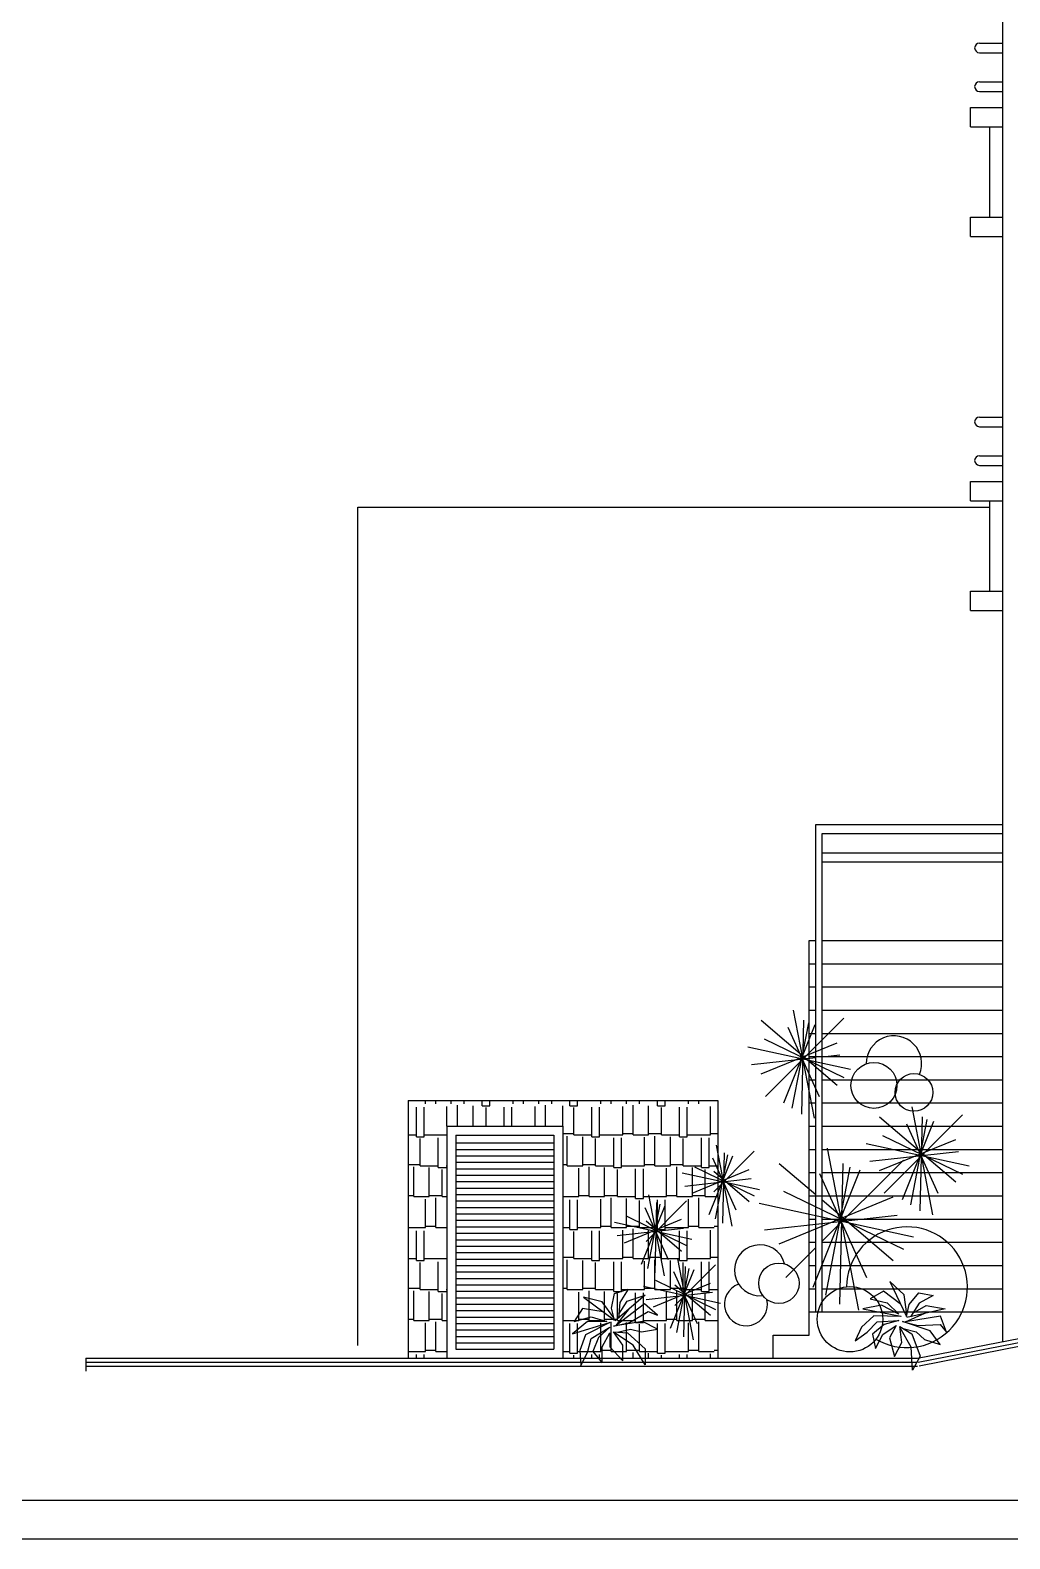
# Model space of a CAD drawing. Header units: millimetres. Extents: x 2200 to 2403, y 2380 to 2511.
# Drawn here: x 2355.27 to 2362.86, y 2464.37 to 2476.07 of the extents above; entities that cross this region are included whole.
import ezdxf

# ---------------------------------------------------------------- set-up
doc = ezdxf.new("R2010")
doc.units = ezdxf.units.MM

msp = doc.modelspace()

# ---------------------------------------------------------------- linework, layer by layer
at = {"color": 3}
for p, q in [((2362.80783, 2474.86758), (2362.80783, 2477.76758)), ((2362.80783, 2465.89722), (2362.80783, 2474.86758))]:
    msp.add_line(p, q, dxfattribs=at)
at = {"color": 1}
for p, q in [((2362.62783, 2475.96758), (2362.80783, 2475.96758)), ((2362.62783, 2475.89258), (2362.80783, 2475.89258)), ((2362.62783, 2475.66758), (2362.80783, 2475.66758)), ((2362.62783, 2475.59258), (2362.80783, 2475.59258)), ((2362.55783, 2475.31758), (2362.55783, 2475.46758)), ((2362.55783, 2475.46758), (2362.80783, 2475.46758)), ((2362.55783, 2475.31758), (2362.80783, 2475.31758)), ((2362.70783, 2474.61758), (2362.70783, 2475.31758)), ((2362.55783, 2474.46758), (2362.55783, 2474.61758)), ((2362.55783, 2474.61758), (2362.80783, 2474.61758)), ((2362.55783, 2474.46758), (2362.80783, 2474.46758)), ((2362.62783, 2473.06758), (2362.80783, 2473.06758)), ((2362.62783, 2472.99258), (2362.80783, 2472.99258)), ((2362.62783, 2472.76758), (2362.80783, 2472.76758)), ((2362.62783, 2472.69258), (2362.80783, 2472.69258)), ((2362.55783, 2472.41758), (2362.55783, 2472.56758)), ((2362.55783, 2472.56758), (2362.80783, 2472.56758)), ((2362.55783, 2472.41758), (2362.80783, 2472.41758)), ((2362.70783, 2471.71758), (2362.70783, 2472.41758)), ((2362.55783, 2471.71758), (2362.80783, 2471.71758)), ((2362.55783, 2471.56758), (2362.55783, 2471.71758)), ((2362.55783, 2471.56758), (2362.80783, 2471.56758)), ((2329.24394, 2464.36758), (2403.08219, 2464.36758))]:
    msp.add_line(p, q, dxfattribs=at)
at = {"color": 4}
for p, q in [((2357.80783, 2465.86665), (2357.80783, 2472.36758)), ((2357.80783, 2472.36758), (2362.70783, 2472.36758)), ((2361.35783, 2466.12758), (2361.35783, 2469.90758)), ((2361.35783, 2469.90758), (2362.80783, 2469.90758)), ((2361.40783, 2466.12758), (2361.40783, 2469.83758)), ((2361.40783, 2469.83758), (2362.80783, 2469.83758)), ((2361.40783, 2469.68758), (2362.80783, 2469.68758)), ((2361.40783, 2469.61758), (2362.80783, 2469.61758)), ((2361.30783, 2469.00758), (2361.35783, 2469.00758)), ((2361.30783, 2465.94758), (2361.30783, 2469.00758)), ((2361.40783, 2469.00758), (2362.80783, 2469.00758)), ((2361.30783, 2468.82758), (2361.35783, 2468.82758)), ((2361.40783, 2468.82758), (2362.80783, 2468.82758)), ((2361.30783, 2468.64758), (2361.35783, 2468.64758)), ((2361.40783, 2468.64758), (2362.80783, 2468.64758)), ((2361.18342, 2468.46764), (2361.3453, 2467.63024)), ((2361.30783, 2468.46758), (2361.35783, 2468.46758)), ((2361.40783, 2468.46758), (2362.80783, 2468.46758)), ((2360.93489, 2468.38866), (2361.52485, 2467.88579)), ((2361.57691, 2468.406), (2360.96959, 2467.79909)), ((2361.35133, 2468.35398), (2361.10841, 2467.74707)), ((2361.30086, 2468.36931), (2361.1739, 2467.70636)), ((2361.26457, 2468.38866), (2361.24722, 2467.66037)), ((2360.95806, 2468.2456), (2361.57702, 2467.94426)), ((2361.14311, 2468.33664), (2361.38604, 2467.79909)), ((2361.30783, 2468.28758), (2361.35783, 2468.28758)), ((2361.40783, 2468.28758), (2362.80783, 2468.28758)), ((2361.62897, 2468.00718), (2360.83077, 2468.18058)), ((2360.93489, 2467.9725), (2361.52485, 2468.21526)), ((2361.54527, 2468.11872), (2361.40783, 2468.10346)), ((2361.35783, 2468.09791), (2360.85966, 2468.0426)), ((2361.30783, 2468.10758), (2362.80783, 2468.10758)), ((2361.30783, 2467.92758), (2361.35783, 2467.92758)), ((2361.40783, 2467.92758), (2362.80783, 2467.92758)), ((2358.19783, 2467.76758), (2360.59783, 2467.76758)), ((2358.19783, 2467.76758), (2358.19783, 2465.76758)), ((2358.33154, 2467.74141), (2358.33154, 2467.76758)), ((2358.41154, 2467.74141), (2358.41154, 2467.76758)), ((2358.53154, 2467.74141), (2358.53154, 2467.76758)), ((2358.63154, 2467.74141), (2358.63154, 2467.76758)), ((2358.77154, 2467.72641), (2358.77154, 2467.76758)), ((2358.83154, 2467.72641), (2358.83154, 2467.76758)), ((2359.01154, 2467.74141), (2359.01154, 2467.76758)), ((2359.09154, 2467.74141), (2359.09154, 2467.76758)), ((2359.21154, 2467.74141), (2359.21154, 2467.76758)), ((2359.31154, 2467.74141), (2359.31154, 2467.76758)), ((2359.45154, 2467.72641), (2359.45154, 2467.76758)), ((2359.51154, 2467.72641), (2359.51154, 2467.76758)), ((2359.69154, 2467.74141), (2359.69154, 2467.76758)), ((2359.77154, 2467.74141), (2359.77154, 2467.76758)), ((2359.89154, 2467.74141), (2359.89154, 2467.76758)), ((2359.99154, 2467.74141), (2359.99154, 2467.76758)), ((2360.13154, 2467.72641), (2360.13154, 2467.76758)), ((2360.19154, 2467.72641), (2360.19154, 2467.76758)), ((2360.37154, 2467.74141), (2360.37154, 2467.76758)), ((2360.45154, 2467.74141), (2360.45154, 2467.76758)), ((2360.59783, 2467.76758), (2360.59783, 2465.76758)), ((2358.26154, 2467.48641), (2358.26154, 2467.71641)), ((2358.32154, 2467.48641), (2358.32154, 2467.71641)), ((2358.49783, 2467.56758), (2358.49783, 2467.72141)), ((2358.58154, 2467.56758), (2358.58154, 2467.73141)), ((2358.70154, 2467.56758), (2358.70154, 2467.72641)), ((2358.77154, 2467.72641), (2358.83154, 2467.72641)), ((2358.80154, 2467.56758), (2358.80154, 2467.71141)), ((2358.94154, 2467.56758), (2358.94154, 2467.71641)), ((2359.00154, 2467.56758), (2359.00154, 2467.71641)), ((2359.18154, 2467.56758), (2359.18154, 2467.72141)), ((2359.26154, 2467.56758), (2359.26154, 2467.73141)), ((2359.39783, 2467.56758), (2359.39783, 2467.72641)), ((2359.45154, 2467.72641), (2359.51154, 2467.72641)), ((2359.48154, 2467.50141), (2359.48154, 2467.71141)), ((2359.62154, 2467.48641), (2359.62154, 2467.71641)), ((2359.68154, 2467.48641), (2359.68154, 2467.71641)), ((2359.86154, 2467.50141), (2359.86154, 2467.72141)), ((2359.94154, 2467.50141), (2359.94154, 2467.73141)), ((2360.06154, 2467.50141), (2360.06154, 2467.72641)), ((2360.13154, 2467.72641), (2360.19154, 2467.72641)), ((2360.16154, 2467.50141), (2360.16154, 2467.71141)), ((2360.30154, 2467.48641), (2360.30154, 2467.71641)), ((2360.36154, 2467.48641), (2360.36154, 2467.71641)), ((2360.54154, 2467.50141), (2360.54154, 2467.72141)), ((2361.30783, 2467.74758), (2361.35783, 2467.74758)), ((2361.40783, 2467.74758), (2362.80783, 2467.74758)), ((2362.49573, 2467.65645), (2361.88841, 2467.04954)), ((2362.10224, 2467.71809), (2362.26412, 2466.88069)), ((2358.49783, 2467.56758), (2359.39783, 2467.56758)), ((2358.49783, 2467.56758), (2358.49783, 2465.76758)), ((2359.39783, 2467.56758), (2359.39783, 2465.76758)), ((2361.30783, 2467.56758), (2361.35783, 2467.56758)), ((2361.40783, 2467.56758), (2362.80783, 2467.56758)), ((2361.85371, 2467.63911), (2362.44367, 2467.13624)), ((2362.27015, 2467.60443), (2362.02723, 2466.99752)), ((2362.06193, 2467.58709), (2362.30486, 2467.04954)), ((2362.21968, 2467.61976), (2362.09272, 2466.95681)), ((2362.18339, 2467.63911), (2362.16604, 2466.91082)), ((2358.19783, 2467.50141), (2358.26154, 2467.50141)), ((2358.26154, 2467.48641), (2358.32154, 2467.48641)), ((2358.29154, 2467.26141), (2358.29154, 2467.47141)), ((2358.32154, 2467.50141), (2358.49783, 2467.50141)), ((2358.43154, 2467.24641), (2358.43154, 2467.47641)), ((2358.56783, 2467.49758), (2358.56783, 2465.83758)), ((2358.56783, 2467.49758), (2359.32783, 2467.49758)), ((2358.56783, 2467.43758), (2359.32783, 2467.43758)), ((2359.32783, 2467.49758), (2359.32783, 2465.83758)), ((2359.39783, 2467.51141), (2359.48154, 2467.51141)), ((2359.43154, 2467.26141), (2359.43154, 2467.49141)), ((2359.48154, 2467.50141), (2359.62154, 2467.50141)), ((2359.55154, 2467.26141), (2359.55154, 2467.48641)), ((2359.62154, 2467.48641), (2359.68154, 2467.48641)), ((2359.65154, 2467.26141), (2359.65154, 2467.47141)), ((2359.68154, 2467.50141), (2359.86154, 2467.50141)), ((2359.79154, 2467.24641), (2359.79154, 2467.47641)), ((2359.85154, 2467.24641), (2359.85154, 2467.47641)), ((2359.86154, 2467.51141), (2359.94154, 2467.51141)), ((2359.94154, 2467.50141), (2360.06154, 2467.50141)), ((2360.03154, 2467.26141), (2360.03154, 2467.48141)), ((2360.06154, 2467.51141), (2360.16154, 2467.51141)), ((2360.11154, 2467.26141), (2360.11154, 2467.49141)), ((2360.16154, 2467.50141), (2360.30154, 2467.50141)), ((2360.23154, 2467.26141), (2360.23154, 2467.48641)), ((2360.30154, 2467.48641), (2360.36154, 2467.48641)), ((2360.33154, 2467.26141), (2360.33154, 2467.47141)), ((2360.36154, 2467.50141), (2360.54154, 2467.50141)), ((2360.47154, 2467.24641), (2360.47154, 2467.47641)), ((2360.53154, 2467.24641), (2360.53154, 2467.47641)), ((2360.54154, 2467.51141), (2360.59783, 2467.51141)), ((2360.58677, 2467.41993), (2360.70818, 2466.79188)), ((2362.54778, 2467.25763), (2361.74959, 2467.43103)), ((2361.85371, 2467.22295), (2362.44367, 2467.46571)), ((2361.87688, 2467.49605), (2362.49583, 2467.19471)), ((2358.56783, 2467.38758), (2359.32783, 2467.38758)), ((2358.56783, 2467.33758), (2359.32783, 2467.33758)), ((2360.71271, 2467.33468), (2360.53051, 2466.8795)), ((2360.55654, 2467.32168), (2360.73874, 2466.91852)), ((2360.88189, 2467.3737), (2360.56699, 2467.05902)), ((2360.67486, 2467.34618), (2360.57963, 2466.84897)), ((2360.64764, 2467.36069), (2360.63462, 2466.81448)), ((2361.30783, 2467.38758), (2361.35783, 2467.38758)), ((2361.40783, 2467.38758), (2362.80783, 2467.38758)), ((2362.03762, 2467.30542), (2361.40783, 2466.67605)), ((2361.44739, 2467.39788), (2361.69021, 2466.14177)), ((2362.46409, 2467.36917), (2361.77848, 2467.29305)), ((2358.19783, 2467.27141), (2358.29154, 2467.27141)), ((2358.24154, 2467.02141), (2358.24154, 2467.25141)), ((2358.29154, 2467.26141), (2358.43154, 2467.26141)), ((2358.36154, 2467.02141), (2358.36154, 2467.24641)), ((2358.43154, 2467.24641), (2358.49154, 2467.24641)), ((2358.46154, 2467.02141), (2358.46154, 2467.23141)), ((2358.49154, 2467.26141), (2358.49783, 2467.26141)), ((2358.56783, 2467.28758), (2359.32783, 2467.28758)), ((2358.56783, 2467.23758), (2359.32783, 2467.23758)), ((2358.56783, 2467.18758), (2359.32783, 2467.18758)), ((2359.39783, 2467.27141), (2359.43154, 2467.27141)), ((2359.43154, 2467.26141), (2359.55154, 2467.26141)), ((2359.52154, 2467.02141), (2359.52154, 2467.24141)), ((2359.55154, 2467.27141), (2359.65154, 2467.27141)), ((2359.60154, 2467.02141), (2359.60154, 2467.25141)), ((2359.65154, 2467.26141), (2359.79154, 2467.26141)), ((2359.72154, 2467.02141), (2359.72154, 2467.24641)), ((2359.79154, 2467.24641), (2359.85154, 2467.24641)), ((2359.82154, 2467.02141), (2359.82154, 2467.23141)), ((2359.85154, 2467.26141), (2360.03154, 2467.26141)), ((2359.96154, 2467.00641), (2359.96154, 2467.23641)), ((2360.02154, 2467.00641), (2360.02154, 2467.23641)), ((2360.03154, 2467.27141), (2360.11154, 2467.27141)), ((2360.11154, 2467.26141), (2360.23154, 2467.26141)), ((2360.20154, 2467.02141), (2360.20154, 2467.24141)), ((2360.23154, 2467.27141), (2360.33154, 2467.27141)), ((2360.28154, 2467.02141), (2360.28154, 2467.25141)), ((2360.92093, 2467.07458), (2360.32229, 2467.20463)), ((2360.33154, 2467.26141), (2360.47154, 2467.26141)), ((2360.40037, 2467.04857), (2360.84285, 2467.23064)), ((2360.40154, 2467.02141), (2360.40154, 2467.24641)), ((2360.41775, 2467.2534), (2360.88197, 2467.0274)), ((2360.47154, 2467.24641), (2360.53154, 2467.24641)), ((2360.50154, 2467.02141), (2360.50154, 2467.23141)), ((2360.53154, 2467.26141), (2360.59783, 2467.26141)), ((2360.56699, 2467.21867), (2360.84285, 2466.98354)), ((2361.07458, 2467.27941), (2361.35783, 2467.03798)), ((2361.30783, 2467.20758), (2361.35783, 2467.20758)), ((2361.69925, 2467.22739), (2361.33486, 2466.31702)), ((2361.38692, 2467.20138), (2361.75131, 2466.39506)), ((2361.40783, 2467.20758), (2362.80783, 2467.20758)), ((2361.62355, 2467.25039), (2361.4331, 2466.25596)), ((2361.56911, 2467.27941), (2361.54309, 2466.18697)), ((2358.56783, 2467.13758), (2359.32783, 2467.13758)), ((2358.56783, 2467.08758), (2359.32783, 2467.08758)), ((2360.85816, 2467.15824), (2360.34395, 2467.10115)), ((2361.10934, 2467.06482), (2362.03778, 2466.61281)), ((2358.19783, 2467.03141), (2358.24154, 2467.03141)), ((2358.24154, 2467.02141), (2358.36154, 2467.02141)), ((2358.33154, 2466.78141), (2358.33154, 2467.00141)), ((2358.36154, 2467.03141), (2358.46154, 2467.03141)), ((2358.41154, 2466.78141), (2358.41154, 2467.01141)), ((2358.46154, 2467.02141), (2358.49783, 2467.02141)), ((2358.56783, 2467.03758), (2359.32783, 2467.03758)), ((2358.56783, 2466.98758), (2359.32783, 2466.98758)), ((2359.39783, 2467.02141), (2359.52154, 2467.02141)), ((2359.45154, 2466.76641), (2359.45154, 2466.99641)), ((2359.51154, 2466.76641), (2359.51154, 2466.99641)), ((2359.52154, 2467.03141), (2359.60154, 2467.03141)), ((2359.60154, 2467.02141), (2359.72154, 2467.02141)), ((2359.69154, 2466.78141), (2359.69154, 2467.00141)), ((2359.72154, 2467.03141), (2359.82154, 2467.03141)), ((2359.77154, 2466.78141), (2359.77154, 2467.01141)), ((2359.82154, 2467.02141), (2359.96154, 2467.02141)), ((2359.89154, 2466.78141), (2359.89154, 2467.00641)), ((2359.96154, 2467.00641), (2360.02154, 2467.00641)), ((2359.99154, 2466.78141), (2359.99154, 2466.99141)), ((2360.18804, 2466.95018), (2360.00585, 2466.495)), ((2360.02154, 2467.02141), (2360.20154, 2467.02141)), ((2360.35722, 2466.98919), (2360.04233, 2466.67451)), ((2360.15019, 2466.96168), (2360.05497, 2466.46447)), ((2360.06211, 2467.03543), (2360.18352, 2466.40737)), ((2360.12297, 2466.97619), (2360.10996, 2466.42997)), ((2360.13154, 2466.76641), (2360.13154, 2466.99641)), ((2360.19154, 2466.76641), (2360.19154, 2466.99641)), ((2360.20154, 2467.03141), (2360.28154, 2467.03141)), ((2360.28154, 2467.02141), (2360.40154, 2467.02141)), ((2360.37154, 2466.78141), (2360.37154, 2467.00141)), ((2360.40154, 2467.03141), (2360.50154, 2467.03141)), ((2360.45154, 2466.78141), (2360.45154, 2467.01141)), ((2360.50154, 2467.02141), (2360.59783, 2467.02141)), ((2362.1157, 2466.70718), (2360.91842, 2466.96728)), ((2361.07458, 2466.65516), (2361.95953, 2467.01931)), ((2361.30783, 2467.02758), (2362.80783, 2467.02758)), ((2361.40783, 2466.99537), (2361.95953, 2466.52511)), ((2358.56783, 2466.93758), (2359.32783, 2466.93758)), ((2358.56783, 2466.88758), (2359.32783, 2466.88758)), ((2358.56783, 2466.83758), (2359.32783, 2466.83758)), ((2359.87571, 2466.66406), (2360.31818, 2466.84614)), ((2359.89309, 2466.8689), (2360.3573, 2466.64289)), ((2360.03188, 2466.93717), (2360.21407, 2466.53401)), ((2360.04233, 2466.83417), (2360.31818, 2466.59904)), ((2361.99017, 2466.8745), (2360.96174, 2466.76031)), ((2361.30783, 2466.84758), (2361.35783, 2466.84758)), ((2361.40783, 2466.84758), (2362.80783, 2466.84758)), ((2358.19783, 2466.78141), (2358.33154, 2466.78141)), ((2358.26154, 2466.52641), (2358.26154, 2466.75641)), ((2358.32154, 2466.52641), (2358.32154, 2466.75641)), ((2358.33154, 2466.79141), (2358.41154, 2466.79141)), ((2358.41154, 2466.78141), (2358.49783, 2466.78141)), ((2358.56783, 2466.78758), (2359.32783, 2466.78758)), ((2358.56783, 2466.73758), (2359.32783, 2466.73758)), ((2359.39783, 2466.78141), (2359.45154, 2466.78141)), ((2359.45154, 2466.76641), (2359.51154, 2466.76641)), ((2359.48154, 2466.54141), (2359.48154, 2466.75141)), ((2359.51154, 2466.78141), (2359.69154, 2466.78141)), ((2359.62154, 2466.52641), (2359.62154, 2466.75641)), ((2359.68154, 2466.52641), (2359.68154, 2466.75641)), ((2359.69154, 2466.79141), (2359.77154, 2466.79141)), ((2359.77154, 2466.78141), (2359.89154, 2466.78141)), ((2360.39627, 2466.69007), (2359.79762, 2466.82013)), ((2360.3335, 2466.77374), (2359.81929, 2466.71664)), ((2359.86154, 2466.54141), (2359.86154, 2466.76141)), ((2359.89154, 2466.79141), (2359.99154, 2466.79141)), ((2359.94154, 2466.54141), (2359.94154, 2466.77141)), ((2359.99154, 2466.78141), (2360.13154, 2466.78141)), ((2360.06154, 2466.54141), (2360.06154, 2466.76641)), ((2360.13154, 2466.76641), (2360.19154, 2466.76641)), ((2360.16154, 2466.54141), (2360.16154, 2466.75141)), ((2360.19154, 2466.78141), (2360.37154, 2466.78141)), ((2360.30154, 2466.52641), (2360.30154, 2466.75641)), ((2360.36154, 2466.52641), (2360.36154, 2466.75641)), ((2360.37154, 2466.79141), (2360.45154, 2466.79141)), ((2360.45154, 2466.78141), (2360.57154, 2466.78141)), ((2360.54154, 2466.54141), (2360.54154, 2466.76141)), ((2360.57154, 2466.79141), (2360.59783, 2466.79141)), ((2358.56783, 2466.68758), (2359.32783, 2466.68758)), ((2358.56783, 2466.63758), (2359.32783, 2466.63758)), ((2361.35783, 2466.62609), (2361.12664, 2466.39506)), ((2361.30783, 2466.66758), (2361.35783, 2466.66758)), ((2361.40783, 2466.66758), (2362.80783, 2466.66758)), ((2358.19783, 2466.54141), (2358.26154, 2466.54141)), ((2358.26154, 2466.52641), (2358.32154, 2466.52641)), ((2358.29154, 2466.30141), (2358.29154, 2466.51141)), ((2358.32154, 2466.54141), (2358.49783, 2466.54141)), ((2358.43154, 2466.28641), (2358.43154, 2466.51641)), ((2358.56783, 2466.58758), (2359.32783, 2466.58758)), ((2358.56783, 2466.53758), (2359.32783, 2466.53758)), ((2358.56783, 2466.48758), (2359.32783, 2466.48758)), ((2359.39783, 2466.55141), (2359.48154, 2466.55141)), ((2359.43154, 2466.30141), (2359.43154, 2466.53141)), ((2359.48154, 2466.54141), (2359.62154, 2466.54141)), ((2359.55154, 2466.30141), (2359.55154, 2466.52641)), ((2359.62154, 2466.52641), (2359.68154, 2466.52641)), ((2359.65154, 2466.30141), (2359.65154, 2466.51141)), ((2359.68154, 2466.54141), (2359.86154, 2466.54141)), ((2359.79154, 2466.28641), (2359.79154, 2466.51641)), ((2359.85154, 2466.28641), (2359.85154, 2466.51641)), ((2359.86154, 2466.55141), (2359.94154, 2466.55141)), ((2359.94154, 2466.54141), (2360.06154, 2466.54141)), ((2360.03154, 2466.30141), (2360.03154, 2466.52141)), ((2360.06154, 2466.55141), (2360.16154, 2466.55141)), ((2360.11154, 2466.30141), (2360.11154, 2466.53141)), ((2360.16154, 2466.54141), (2360.30154, 2466.54141)), ((2360.23154, 2466.30141), (2360.23154, 2466.52641)), ((2360.58108, 2466.49281), (2360.26618, 2466.17813)), ((2360.28596, 2466.53904), (2360.40737, 2465.91098)), ((2360.30154, 2466.52641), (2360.36154, 2466.52641)), ((2360.33154, 2466.30141), (2360.33154, 2466.51141)), ((2360.34683, 2466.4798), (2360.33381, 2465.93359)), ((2360.36154, 2466.54141), (2360.54154, 2466.54141)), ((2360.47154, 2466.28641), (2360.47154, 2466.51641)), ((2360.53154, 2466.28641), (2360.53154, 2466.51641)), ((2360.54154, 2466.55141), (2360.59783, 2466.55141)), ((2361.30783, 2466.48758), (2361.35783, 2466.48758)), ((2361.40783, 2466.48758), (2362.80783, 2466.48758)), ((2358.56783, 2466.43758), (2359.32783, 2466.43758)), ((2358.56783, 2466.38758), (2359.32783, 2466.38758)), ((2360.11694, 2466.37251), (2360.58116, 2466.14651)), ((2360.4119, 2466.45379), (2360.2297, 2465.99861)), ((2360.25573, 2466.44079), (2360.43792, 2466.03763)), ((2360.37405, 2466.46529), (2360.27882, 2465.96808)), ((2361.93347, 2466.36245), (2362.06089, 2466.09064)), ((2362.04304, 2466.2607), (2361.93347, 2466.36245)), ((2358.19783, 2466.31141), (2358.29154, 2466.31141)), ((2358.24154, 2466.06141), (2358.24154, 2466.29141)), ((2358.29154, 2466.30141), (2358.43154, 2466.30141)), ((2358.36154, 2466.06141), (2358.36154, 2466.28641)), ((2358.43154, 2466.28641), (2358.49154, 2466.28641)), ((2358.46154, 2466.06141), (2358.46154, 2466.27141)), ((2358.49154, 2466.30141), (2358.49783, 2466.30141)), ((2358.56783, 2466.33758), (2359.32783, 2466.33758)), ((2358.56783, 2466.28758), (2359.32783, 2466.28758)), ((2359.39783, 2466.31141), (2359.43154, 2466.31141)), ((2359.43154, 2466.30141), (2359.55154, 2466.30141)), ((2359.52154, 2466.06141), (2359.52154, 2466.28141)), ((2359.55154, 2466.31141), (2359.65154, 2466.31141)), ((2359.60154, 2466.06141), (2359.60154, 2466.29141)), ((2359.65154, 2466.30141), (2359.79154, 2466.30141)), ((2359.72154, 2466.06141), (2359.72154, 2466.28641)), ((2359.77443, 2466.15568), (2359.79683, 2466.27074)), ((2359.79154, 2466.28641), (2359.85154, 2466.28641)), ((2359.79683, 2466.27074), (2359.90495, 2466.30466)), ((2360.03651, 2466.25845), (2359.80375, 2466.05908)), ((2359.82154, 2466.06141), (2359.82154, 2466.27141)), ((2359.90495, 2466.30466), (2359.83812, 2466.20097)), ((2359.85154, 2466.30141), (2360.03154, 2466.30141)), ((2359.89477, 2466.2108), (2360.03651, 2466.25845)), ((2359.96154, 2466.04641), (2359.96154, 2466.27641)), ((2360.62012, 2466.19369), (2360.02148, 2466.32374)), ((2360.02154, 2466.04641), (2360.02154, 2466.27641)), ((2360.03154, 2466.31141), (2360.11154, 2466.31141)), ((2360.55735, 2466.27735), (2360.04314, 2466.22026)), ((2360.09956, 2466.16768), (2360.54204, 2466.34975)), ((2360.11154, 2466.30141), (2360.23154, 2466.30141)), ((2360.20154, 2466.06141), (2360.20154, 2466.28141)), ((2360.23154, 2466.31141), (2360.33154, 2466.31141)), ((2360.26618, 2466.33778), (2360.54204, 2466.10265)), ((2360.28154, 2466.06141), (2360.28154, 2466.29141)), ((2360.33154, 2466.30141), (2360.47154, 2466.30141)), ((2360.40154, 2466.06141), (2360.40154, 2466.28641)), ((2360.47154, 2466.28641), (2360.53154, 2466.28641)), ((2360.50154, 2466.06141), (2360.50154, 2466.27141)), ((2360.53154, 2466.30141), (2360.59783, 2466.30141)), ((2361.30783, 2466.30758), (2361.35783, 2466.30758)), ((2361.40783, 2466.30758), (2362.80783, 2466.30758)), ((2361.8849, 2466.28726), (2361.77954, 2466.22829)), ((2362.014, 2466.19068), (2361.8849, 2466.28726)), ((2362.06423, 2466.10991), (2362.04304, 2466.2607)), ((2362.0831, 2466.184), (2362.15698, 2466.27502)), ((2362.15698, 2466.27502), (2362.26835, 2466.25411)), ((2362.26835, 2466.25411), (2362.16061, 2466.19402)), ((2358.56783, 2466.23758), (2359.32783, 2466.23758)), ((2358.56783, 2466.18758), (2359.32783, 2466.18758)), ((2358.56783, 2466.13758), (2359.32783, 2466.13758)), ((2359.55096, 2466.15361), (2359.4857, 2466.05201)), ((2359.71031, 2466.12907), (2359.55096, 2466.15361)), ((2359.70301, 2466.20453), (2359.55847, 2466.24281)), ((2359.55847, 2466.24281), (2359.79873, 2466.06284)), ((2359.79262, 2466.08142), (2359.70301, 2466.20453)), ((2359.79873, 2466.06284), (2359.77443, 2466.15568)), ((2360.02951, 2466.18989), (2359.81198, 2466.02299)), ((2359.81198, 2466.02299), (2359.91349, 2466.15361)), ((2359.83812, 2466.20097), (2359.82792, 2466.07805)), ((2359.8305, 2466.10913), (2359.89477, 2466.2108)), ((2359.91349, 2466.04476), (2360.05851, 2466.13184)), ((2360.13102, 2466.10281), (2360.02951, 2466.18989)), ((2360.05851, 2466.13184), (2360.13102, 2466.10281)), ((2361.30783, 2466.12758), (2362.80783, 2466.12758)), ((2361.86912, 2466.18055), (2361.72238, 2466.15185)), ((2361.72238, 2466.15185), (2362.01799, 2466.09474)), ((2361.77954, 2466.22829), (2361.91178, 2466.19894)), ((2362.0035, 2466.10895), (2361.86912, 2466.18055)), ((2361.91178, 2466.19894), (2362.0035, 2466.10895)), ((2362.06089, 2466.09064), (2362.0831, 2466.184)), ((2362.36272, 2466.15145), (2362.06355, 2466.08496)), ((2362.16061, 2466.19402), (2362.0938, 2466.09034)), ((2362.11069, 2466.11656), (2362.21523, 2466.17606)), ((2362.21523, 2466.17606), (2362.36272, 2466.15145)), ((2358.19783, 2466.07141), (2358.24154, 2466.07141)), ((2358.24154, 2466.06141), (2358.36154, 2466.06141)), ((2358.33154, 2465.82141), (2358.33154, 2466.04141)), ((2358.36154, 2466.07141), (2358.46154, 2466.07141)), ((2358.41154, 2465.82141), (2358.41154, 2466.05141)), ((2358.46154, 2466.06141), (2358.49783, 2466.06141)), ((2358.56783, 2466.08758), (2359.32783, 2466.08758)), ((2358.56783, 2466.03758), (2359.32783, 2466.03758)), ((2359.39783, 2466.06141), (2359.52154, 2466.06141)), ((2359.45154, 2465.80641), (2359.45154, 2466.03641)), ((2359.58721, 2466.05201), (2359.4712, 2465.95768)), ((2359.4712, 2465.95768), (2359.75894, 2466.04629)), ((2359.4857, 2466.05201), (2359.61621, 2466.0883)), ((2359.51154, 2465.80641), (2359.51154, 2466.03641)), ((2359.52154, 2466.07141), (2359.60154, 2466.07141)), ((2359.7623, 2466.0453), (2359.57271, 2465.95042)), ((2359.73948, 2466.05201), (2359.58721, 2466.05201)), ((2359.60154, 2466.06141), (2359.72154, 2466.06141)), ((2359.61621, 2466.0883), (2359.73948, 2466.05201)), ((2359.69154, 2465.82141), (2359.69154, 2466.04141)), ((2359.72154, 2466.07141), (2359.82154, 2466.07141)), ((2359.75894, 2466.04629), (2359.7623, 2466.0453)), ((2359.77154, 2465.82141), (2359.77154, 2466.05141)), ((2360.015, 2466.05201), (2359.79023, 2466.01573)), ((2359.79023, 2466.01573), (2359.91349, 2466.04476)), ((2359.82154, 2466.06141), (2359.96154, 2466.06141)), ((2359.89154, 2465.82141), (2359.89154, 2466.04641)), ((2359.96154, 2466.04641), (2360.02154, 2466.04641)), ((2359.99154, 2465.82141), (2359.99154, 2466.03141)), ((2360.13102, 2465.99396), (2360.015, 2466.05201)), ((2360.02154, 2466.06141), (2360.20154, 2466.06141)), ((2360.13154, 2465.80641), (2360.13154, 2466.03641)), ((2360.19154, 2465.80641), (2360.19154, 2466.03641)), ((2360.20154, 2466.07141), (2360.28154, 2466.07141)), ((2360.28154, 2466.06141), (2360.40154, 2466.06141)), ((2360.37154, 2465.82141), (2360.37154, 2466.04141)), ((2360.40154, 2466.07141), (2360.50154, 2466.07141)), ((2360.45154, 2465.82141), (2360.45154, 2466.05141)), ((2360.50154, 2466.06141), (2360.59783, 2466.06141)), ((2361.71214, 2466.0093), (2361.66394, 2465.90342)), ((2361.80855, 2466.09771), (2361.71214, 2466.0093)), ((2361.75651, 2465.96921), (2361.83329, 2466.05164)), ((2361.8879, 2466.03076), (2361.79832, 2465.95516)), ((2362.02049, 2466.09229), (2361.80855, 2466.09771)), ((2361.83329, 2466.05164), (2362.00223, 2466.0603)), ((2361.87937, 2465.95308), (2361.98175, 2466.02187)), ((2362.00223, 2466.0603), (2361.8879, 2466.03076)), ((2361.98175, 2466.02187), (2361.93056, 2465.9258)), ((2362.01076, 2466.01464), (2362.10333, 2465.95709)), ((2362.02697, 2465.89088), (2362.01076, 2466.01464)), ((2362.01799, 2466.09474), (2362.02049, 2466.09229)), ((2362.03123, 2466.05306), (2362.15367, 2466.02072)), ((2362.24667, 2465.97938), (2362.03123, 2466.05306)), ((2362.05384, 2466.04924), (2362.20485, 2466.11678)), ((2362.3243, 2466.09425), (2362.05384, 2466.04924)), ((2362.15367, 2466.02072), (2362.3226, 2466.02937)), ((2362.3226, 2466.02937), (2362.37294, 2465.96966)), ((2362.37294, 2465.96966), (2362.3243, 2466.09425)), ((2358.56783, 2465.98758), (2359.32783, 2465.98758)), ((2358.56783, 2465.93758), (2359.32783, 2465.93758)), ((2359.57271, 2465.95042), (2359.5292, 2465.82705)), ((2359.58721, 2465.81254), (2359.61621, 2465.92139)), ((2359.61621, 2465.92139), (2359.76123, 2466.00847)), ((2359.67422, 2465.92865), (2359.63071, 2465.8198)), ((2359.76123, 2466.00847), (2359.67422, 2465.92865)), ((2359.70322, 2465.85608), (2359.76123, 2465.96493)), ((2359.76123, 2465.96493), (2359.76123, 2465.85608)), ((2359.86274, 2465.8706), (2359.79023, 2465.97219)), ((2359.79023, 2465.97219), (2359.89899, 2465.96493)), ((2359.9425, 2465.8706), (2359.79748, 2465.96493)), ((2359.81989, 2465.97021), (2359.92074, 2465.99396)), ((2359.89899, 2465.96493), (2360.03676, 2465.84157)), ((2359.92074, 2465.99396), (2360.00775, 2465.97219)), ((2360.00775, 2465.97219), (2360.13102, 2465.99396)), ((2361.02783, 2465.76758), (2361.02783, 2465.94758)), ((2361.02783, 2465.94758), (2361.30783, 2465.94758)), ((2361.66394, 2465.90342), (2361.75651, 2465.96921)), ((2361.79832, 2465.95516), (2361.82136, 2465.84421)), ((2361.82136, 2465.84421), (2361.87937, 2465.95308)), ((2361.93056, 2465.9258), (2361.96896, 2465.782)), ((2362.09736, 2465.85337), (2362.01375, 2466.00482)), ((2362.03601, 2465.99894), (2362.13618, 2465.97248)), ((2362.10333, 2465.95709), (2362.1669, 2465.78343)), ((2362.13618, 2465.97248), (2362.20273, 2465.91235)), ((2362.20273, 2465.91235), (2362.32175, 2465.87359)), ((2362.32175, 2465.87359), (2362.24667, 2465.97938)), ((2358.19783, 2465.82141), (2358.33154, 2465.82141)), ((2358.26154, 2465.76758), (2358.26154, 2465.79641)), ((2358.32154, 2465.76758), (2358.32154, 2465.79641)), ((2358.33154, 2465.83141), (2358.41154, 2465.83141)), ((2358.41154, 2465.82141), (2358.49783, 2465.82141)), ((2358.56783, 2465.88758), (2359.32783, 2465.88758)), ((2358.56783, 2465.83758), (2359.32783, 2465.83758)), ((2359.39783, 2465.82141), (2359.45154, 2465.82141)), ((2359.45154, 2465.80641), (2359.51154, 2465.80641)), ((2359.48154, 2465.76758), (2359.48154, 2465.79141)), ((2359.51154, 2465.82141), (2359.69154, 2465.82141)), ((2359.5292, 2465.82705), (2359.53645, 2465.71095)), ((2359.53645, 2465.71095), (2359.58721, 2465.81254)), ((2359.62154, 2465.76758), (2359.62154, 2465.79641)), ((2359.63071, 2465.8198), (2359.70322, 2465.73272)), ((2359.68154, 2465.76758), (2359.68154, 2465.79641)), ((2359.69154, 2465.83141), (2359.77154, 2465.83141)), ((2359.70322, 2465.73272), (2359.70322, 2465.85608)), ((2359.76123, 2465.85608), (2359.86274, 2465.74723)), ((2359.77154, 2465.82141), (2359.89154, 2465.82141)), ((2359.86154, 2465.76758), (2359.86154, 2465.80141)), ((2359.86274, 2465.74723), (2359.86274, 2465.8706)), ((2359.89154, 2465.83141), (2359.99154, 2465.83141)), ((2359.94154, 2465.76758), (2359.94154, 2465.81141)), ((2360.03676, 2465.7182), (2359.9425, 2465.8706)), ((2359.99154, 2465.82141), (2360.13154, 2465.82141)), ((2360.03676, 2465.84157), (2360.03676, 2465.7182)), ((2360.06154, 2465.76758), (2360.06154, 2465.80641)), ((2360.13154, 2465.80641), (2360.19154, 2465.80641)), ((2360.16154, 2465.76758), (2360.16154, 2465.79141)), ((2360.19154, 2465.82141), (2360.37154, 2465.82141)), ((2360.30154, 2465.76758), (2360.30154, 2465.79641)), ((2360.36154, 2465.76758), (2360.36154, 2465.79641)), ((2360.37154, 2465.83141), (2360.45154, 2465.83141)), ((2360.45154, 2465.82141), (2360.57154, 2465.82141)), ((2360.54154, 2465.76758), (2360.54154, 2465.80141)), ((2360.57154, 2465.83141), (2360.59783, 2465.83141)), ((2361.96896, 2465.782), (2362.02697, 2465.89088)), ((2362.10889, 2465.67455), (2362.09736, 2465.85337)), ((2362.1669, 2465.78343), (2362.10889, 2465.67455))]:
    msp.add_line(p, q, dxfattribs=at)
for p, q in [((2362.14745, 2465.76758), (2377.93783, 2468.86758)), ((2362.15323, 2465.73814), (2377.94361, 2468.83814)), ((2362.15901, 2465.7087), (2377.94938, 2468.8087)), ((2355.69783, 2465.76758), (2355.69783, 2465.66758)), ((2355.69783, 2465.76758), (2362.14745, 2465.76758)), ((2355.69783, 2465.73758), (2362.14745, 2465.73758)), ((2355.69783, 2465.70758), (2362.14745, 2465.70758)), ((2329.84394, 2464.66758), (2402.78219, 2464.66758))]:
    msp.add_line(p, q)
for centre, radius in [((2361.8098, 2467.88378), 0.17847), ((2362.11996, 2467.82954), 0.14627), ((2361.07318, 2466.34954), 0.15697), ((2361.62371, 2466.07059), 0.25349)]:
    msp.add_circle(centre, radius, dxfattribs=at)
at = {"color": 1}
for centre in [(2362.62783, 2475.93008), (2362.62783, 2475.63008), (2362.62783, 2473.03008), (2362.62783, 2472.73008)]:
    msp.add_arc(centre, 0.0375, 90, 270, dxfattribs=at)
at = {"color": 4}
for centre, radius, start, end in [((2361.96488, 2468.05425), 0.2144, 336.765897, 180.573336), ((2362.06568, 2466.31855), 0.46852, 239.093524, 179.493573), ((2360.92586, 2466.45028), 0.19766, 14.644361, 276.630846), ((2360.8173, 2466.18682), 0.16693, 110.239435, 12.527963)]:
    msp.add_arc(centre, radius, start, end, dxfattribs=at)

doc.saveas('drawing.dxf')
